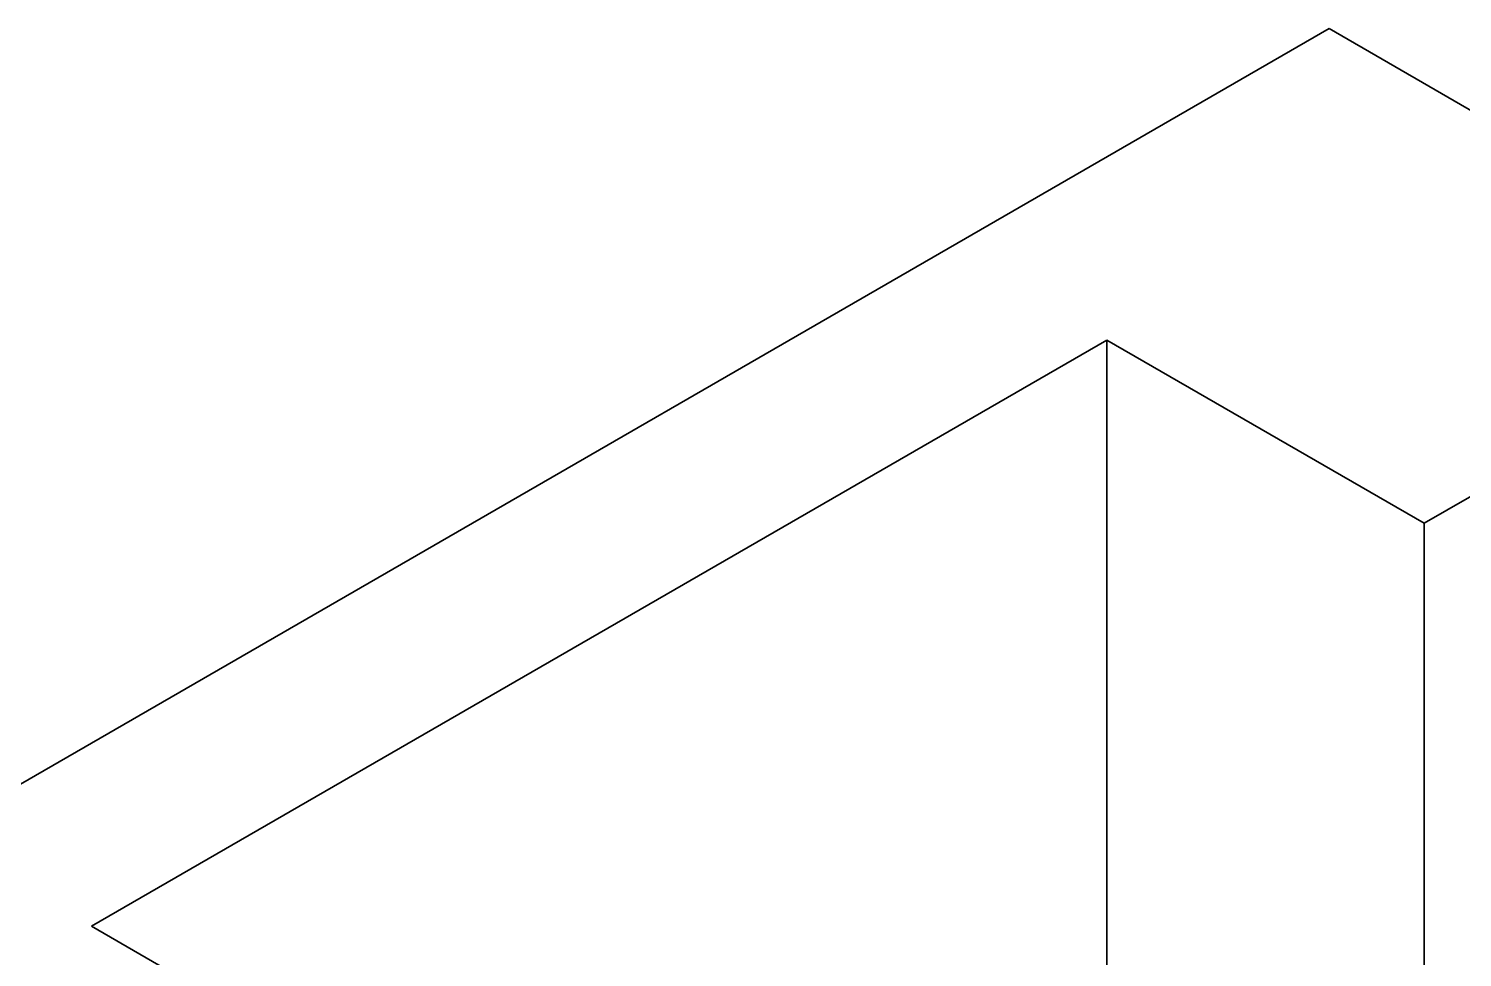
# Model space of a CAD drawing. Header units: millimetres. Extents: x -148 to 148, y -105 to 105.
# Drawn here: x 34.69 to 42.68, y 24.12 to 29.3 of the extents above; entities that cross this region are included whole.
import ezdxf

# ---------------------------------------------------------------- set-up
doc = ezdxf.new("R2010")
doc.units = ezdxf.units.MM
doc.layers.add('粗实线层', color=7, linetype='Continuous', lineweight=35)

msp = doc.modelspace()

# ---------------------------------------------------------------- linework, layer by layer
at = {"layer": '粗实线层', "color": 7, "lineweight": 35, "ltscale": 0.326599}
msp.add_line((30.6192, 22.7673), (41.9329, 29.2993), dxfattribs=at)
at = {"layer": '粗实线层', "color": 7, "lineweight": 35, "ltscale": 0.29598}
msp.add_line((41.9329, 29.2993), (52.1859, 23.3797), dxfattribs=at)
at = {"layer": '粗实线层', "color": 7, "lineweight": 35, "ltscale": 0.163299}
msp.add_line((40.6954, 27.5642), (35.0386, 24.2982), dxfattribs=at)
at = {"layer": '粗实线层', "color": 7, "lineweight": 35, "ltscale": 0.051031}
msp.add_line((42.4632, 26.5436), (40.6954, 27.5642), dxfattribs=at)
at = {"layer": '粗实线层', "color": 7, "lineweight": 35, "ltscale": 0.1633}
for p, q in [((40.6954, 27.5642), (40.6954, 21.0322)), ((42.4632, 26.5436), (42.4632, 20.0116))]:
    msp.add_line(p, q, dxfattribs=at)
at = {"layer": '粗实线层', "color": 7, "lineweight": 35, "ltscale": 0.020412}
msp.add_line((43.1703, 26.9518), (42.4632, 26.5436), dxfattribs=at)
at = {"layer": '粗实线层', "color": 7, "lineweight": 35, "ltscale": 0.122475}
msp.add_line((35.0386, 24.2982), (39.2812, 21.8487), dxfattribs=at)

doc.saveas('drawing.dxf')
